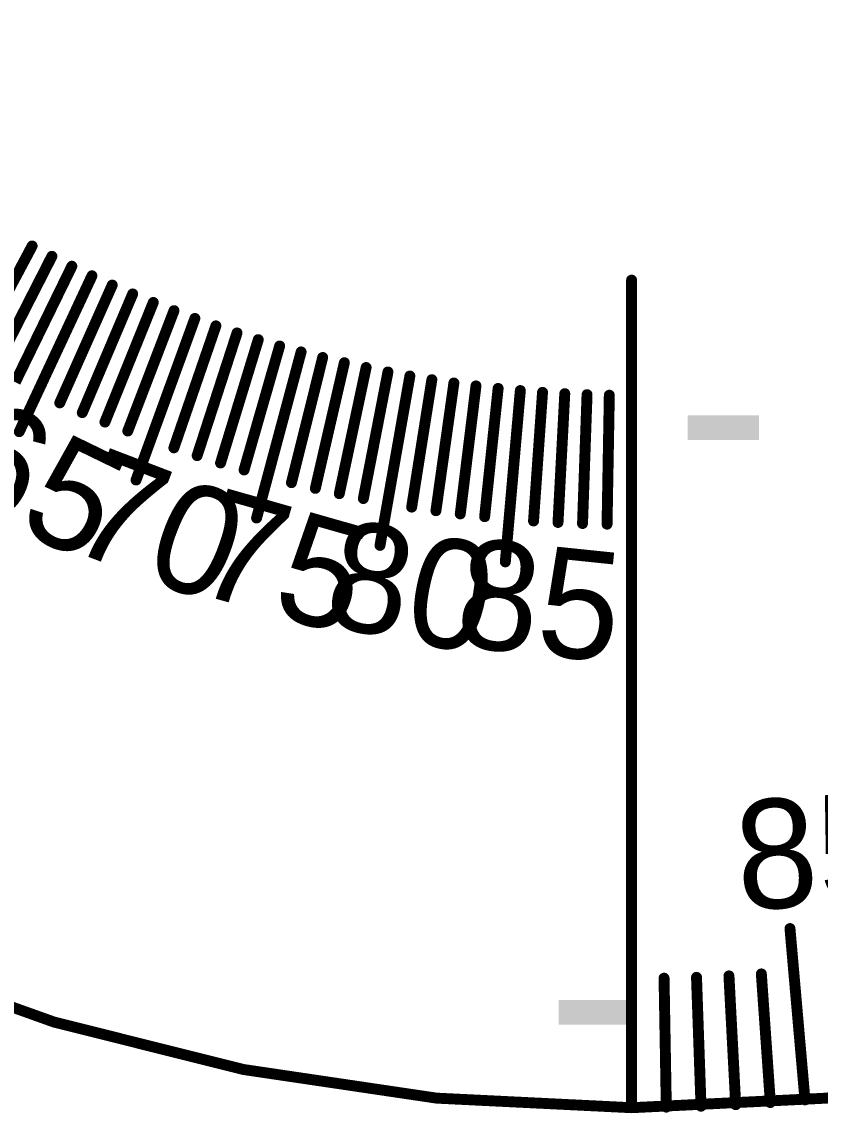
# Model space of a CAD drawing. Header units: millimetres. Extents: x 3.95 to 7.61, y 3.46 to 7.15.
# Drawn here: x 5.223 to 5.953, y 3.465 to 4.464 of the extents above; entities that cross this region are included whole.
import ezdxf

# ---------------------------------------------------------------- set-up
doc = ezdxf.new("R2010")
doc.units = ezdxf.units.MM
doc.header["$MEASUREMENT"] = 0
doc.layers.add('Mechanical1', color=6, linetype='Continuous')
doc.layers.add('TopOverlay', color=2, linetype='Continuous')

msp = doc.modelspace()

# ---------------------------------------------------------------- linework, layer by layer
at = {"layer": 'Mechanical1', "const_width": 0.01}
for points in [[(5.7808661, 3.469735, -0.4142135623730951), (3.959735, 5.2908661)], [(7.6019972, 5.2908661, -0.4142135623730951), (5.7808661, 3.469735)]]:
    msp.add_lwpolyline(points, format="xyb", dxfattribs=at)
at = {"layer": 'Mechanical1', "const_width": 0.005}
msp.add_lwpolyline([(5.7783661, 3.469735, 1), (5.7833661, 3.469735, 1)], format="xyb", close=True, dxfattribs=at)
msp.add_lwpolyline([(5.7783661, 3.469735, 1), (5.7833661, 3.469735, 1)], format="xyb", close=True, dxfattribs=at)
at = {"layer": 'TopOverlay', "const_width": 0.01}
for points in [[(5.1766698, 4.1545381), (5.2321192, 4.2588233)], [(5.1965935, 4.1441665), (5.2502144, 4.2494035)], [(5.2166952, 4.1341442), (5.2684713, 4.240301)], [(5.2203302, 4.0887928), (5.2868842, 4.2315185)], [(5.2369687, 4.1244742), (5.2868842, 4.2315185)], [(5.2574079, 4.1151596), (5.3054476, 4.2230586)], [(5.7808661, 3.469735), (5.7808661, 4.2276091)], [(5.2780065, 4.106203), (5.3241558, 4.2149241)], [(5.2987583, 4.0976073), (5.3430032, 4.2071173)], [(5.319657, 4.0893751), (5.3619839, 4.1996405)], [(5.3272308, 4.0445132), (5.3810922, 4.1924963)], [(5.3406961, 4.0815089), (5.3810922, 4.1924962)], [(5.3618693, 4.0740111), (5.4003223, 4.1856865)], [(5.3831702, 4.0668839), (5.4196683, 4.1792134)], [(5.4045922, 4.0601296), (5.4391243, 4.173079)], [(5.4261288, 4.0537502), (5.4586844, 4.167285)], [(5.4375838, 4.009719), (5.4783427, 4.1618333)], [(5.4477735, 4.0477476), (5.4783427, 4.1618333)], [(5.4695197, 4.0421236), (5.4980931, 4.1567255)], [(5.4913606, 4.0368801), (5.5179297, 4.1519631)], [(5.5132898, 4.0320185), (5.5378463, 4.1475477)], [(5.5353005, 4.0275404), (5.557837, 4.1434806)], [(5.5505494, 3.9846751), (5.5778956, 4.1397629)], [(5.557386, 4.0234471), (5.5778956, 4.1397629)], [(5.5795395, 4.0197398), (5.598016, 4.1363959)], [(5.6017544, 4.0164198), (5.6181922, 4.1333806)], [(5.6240238, 4.013488), (5.6384178, 4.1307178)], [(5.646341, 4.0109452), (5.6586869, 4.1284085)], [(5.6652679, 3.9695721), (5.6789932, 4.1264532)], [(5.6686992, 4.0087924), (5.6789932, 4.1264532)], [(5.6910916, 4.0070301), (5.6993305, 4.1248526)], [(5.7135113, 4.0056588), (5.7196927, 4.1236072)], [(5.7359515, 4.0046791), (5.7400735, 4.1227174)], [(5.7584054, 4.0040911), (5.7604667, 4.1221833)], [(5.9258398, 3.63381), (5.9395651, 3.4769289)], [(5.9292711, 3.5945897), (5.9395651, 3.4769289)], [(5.8105833, 3.5883696), (5.8126446, 3.4702773)], [(5.8402915, 3.5891475), (5.8444135, 3.4711092)], [(5.8699815, 3.5904438), (5.8761629, 3.4724954)], [(5.8996444, 3.5922581), (5.9078833, 3.4744355)]]:
    msp.add_lwpolyline(points, dxfattribs=at)
at = {"layer": 'TopOverlay', "const_width": 0.005}
for points in [[(5.2296192, 4.2588233, 1), (5.2346192, 4.2588233, 1)], [(5.2477144, 4.2494035, 1), (5.2527144, 4.2494035, 1)], [(5.2659713, 4.240301, 1), (5.2709713, 4.240301, 1)], [(5.2843842, 4.2315185, 1), (5.2893842, 4.2315185, 1)], [(5.2843842, 4.2315185, 1), (5.2893842, 4.2315185, 1)], [(5.3029476, 4.2230586, 1), (5.3079476, 4.2230586, 1)], [(5.7783661, 4.2276091, 1), (5.7833661, 4.2276091, 1)], [(5.3216558, 4.2149241, 1), (5.3266558, 4.2149241, 1)], [(5.3405032, 4.2071173, 1), (5.3455032, 4.2071173, 1)], [(5.3594839, 4.1996405, 1), (5.3644839, 4.1996405, 1)], [(5.3785922, 4.1924963, 1), (5.3835922, 4.1924963, 1)], [(5.3785922, 4.1924962, 1), (5.3835922, 4.1924962, 1)], [(5.3978223, 4.1856865, 1), (5.4028223, 4.1856865, 1)], [(5.4171683, 4.1792134, 1), (5.4221683, 4.1792134, 1)], [(5.4366243, 4.173079, 1), (5.4416243, 4.173079, 1)], [(5.4561844, 4.167285, 1), (5.4611844, 4.167285, 1)], [(5.4758427, 4.1618333, 1), (5.4808427, 4.1618333, 1)], [(5.4758427, 4.1618333, 1), (5.4808427, 4.1618333, 1)], [(5.4955931, 4.1567255, 1), (5.5005931, 4.1567255, 1)], [(5.5154297, 4.1519631, 1), (5.5204297, 4.1519631, 1)], [(5.5353463, 4.1475477, 1), (5.5403463, 4.1475477, 1)], [(5.555337, 4.1434806, 1), (5.560337, 4.1434806, 1)], [(5.5753956, 4.1397629, 1), (5.5803956, 4.1397629, 1)], [(5.5753956, 4.1397629, 1), (5.5803956, 4.1397629, 1)], [(5.595516, 4.1363959, 1), (5.600516, 4.1363959, 1)], [(5.6156922, 4.1333806, 1), (5.6206922, 4.1333806, 1)], [(5.2344687, 4.1244742, 1), (5.2394687, 4.1244742, 1)], [(5.6359178, 4.1307178, 1), (5.6409178, 4.1307178, 1)], [(5.6561869, 4.1284085, 1), (5.6611869, 4.1284085, 1)], [(5.6764932, 4.1264532, 1), (5.6814932, 4.1264532, 1)], [(5.6764932, 4.1264532, 1), (5.6814932, 4.1264532, 1)], [(5.6968305, 4.1248526, 1), (5.7018305, 4.1248526, 1)], [(5.7171927, 4.1236072, 1), (5.7221927, 4.1236072, 1)], [(5.7375735, 4.1227174, 1), (5.7425735, 4.1227174, 1)], [(5.2549079, 4.1151596, 1), (5.2599079, 4.1151596, 1)], [(5.7579667, 4.1221833, 1), (5.7629667, 4.1221833, 1)], [(5.2755065, 4.106203, 1), (5.2805065, 4.106203, 1)], [(5.2962583, 4.0976073, 1), (5.3012583, 4.0976073, 1)], [(5.2178302, 4.0887928, 1), (5.2228302, 4.0887928, 1)], [(5.317157, 4.0893751, 1), (5.322157, 4.0893751, 1)], [(5.3381961, 4.0815089, 1), (5.3431961, 4.0815089, 1)], [(5.3593693, 4.0740111, 1), (5.3643693, 4.0740111, 1)], [(5.3806702, 4.0668839, 1), (5.3856702, 4.0668839, 1)], [(5.4020922, 4.0601296, 1), (5.4070922, 4.0601296, 1)], [(5.4236288, 4.0537502, 1), (5.4286288, 4.0537502, 1)], [(5.3247308, 4.0445132, 1), (5.3297308, 4.0445132, 1)], [(5.4452735, 4.0477476, 1), (5.4502735, 4.0477476, 1)], [(5.4670197, 4.0421236, 1), (5.4720197, 4.0421236, 1)], [(5.4888606, 4.0368801, 1), (5.4938606, 4.0368801, 1)], [(5.5107898, 4.0320185, 1), (5.5157898, 4.0320185, 1)], [(5.5328005, 4.0275404, 1), (5.5378005, 4.0275404, 1)], [(5.554886, 4.0234471, 1), (5.559886, 4.0234471, 1)], [(5.5770395, 4.0197398, 1), (5.5820395, 4.0197398, 1)], [(5.5992544, 4.0164198, 1), (5.6042544, 4.0164198, 1)], [(5.6215238, 4.013488, 1), (5.6265238, 4.013488, 1)], [(5.4350838, 4.009719, 1), (5.4400838, 4.009719, 1)], [(5.643841, 4.0109452, 1), (5.648841, 4.0109452, 1)], [(5.6661992, 4.0087924, 1), (5.6711992, 4.0087924, 1)], [(5.6885916, 4.0070301, 1), (5.6935916, 4.0070301, 1)], [(5.7110113, 4.0056588, 1), (5.7160113, 4.0056588, 1)], [(5.7334515, 4.0046791, 1), (5.7384515, 4.0046791, 1)], [(5.7559054, 4.0040911, 1), (5.7609054, 4.0040911, 1)], [(5.5480494, 3.9846751, 1), (5.5530494, 3.9846751, 1)], [(5.6627679, 3.9695721, 1), (5.6677679, 3.9695721, 1)], [(5.9233398, 3.63381, 1), (5.9283398, 3.63381, 1)], [(5.9267711, 3.5945897, 1), (5.9317711, 3.5945897, 1)], [(5.8080833, 3.5883696, 1), (5.8130833, 3.5883696, 1)], [(5.8377915, 3.5891475, 1), (5.8427915, 3.5891475, 1)], [(5.8674815, 3.5904438, 1), (5.8724815, 3.5904438, 1)], [(5.8971444, 3.5922581, 1), (5.9021444, 3.5922581, 1)], [(5.9053833, 3.4744355, 1), (5.9103833, 3.4744355, 1)], [(5.9370651, 3.4769289, 1), (5.9420651, 3.4769289, 1)], [(5.9370651, 3.4769289, 1), (5.9420651, 3.4769289, 1)], [(5.7783661, 3.469735, 1), (5.7833661, 3.469735, 1)], [(5.8101446, 3.4702773, 1), (5.8151446, 3.4702773, 1)], [(5.8419135, 3.4711092, 1), (5.8469135, 3.4711092, 1)], [(5.8736629, 3.4724954, 1), (5.8786629, 3.4724954, 1)]]:
    msp.add_lwpolyline(points, format="xyb", close=True, dxfattribs=at)

# ---------------------------------------------------------------- texts
at = {"layer": 'TopOverlay'}
for s, rotation, p in [('65', 334.1000000000004, (5.1492535, 4.0329251)), ('70', 339.1000000000004, (5.2612937, 3.9826632)), ('75', 344.1000000000004, (5.3772883, 3.9423576)), ('80', 349.1000000000004, (5.4963543, 3.9123149)), ('85', 354.1000000000004, (5.6175856, 3.8927639)), ('85', 4.100000000000364, (5.8797336, 3.6500351))]:
    msp.add_text(s, height=0.1, rotation=rotation, dxfattribs=at).set_placement(p)
for p in [(5.8202362, 4.0152755), (5.7021259, 3.4798425)]:
    msp.add_text('-', height=0.2, dxfattribs=at).set_placement(p)

doc.saveas('drawing.dxf')
